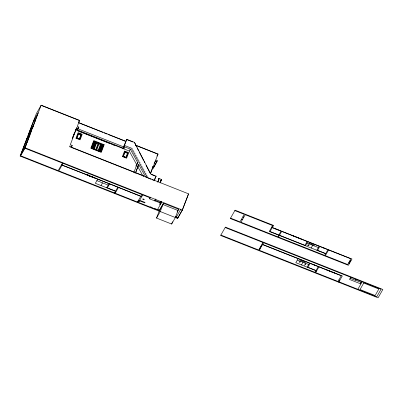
<?xml version="1.0" encoding="UTF-8"?>
<svg xmlns="http://www.w3.org/2000/svg" width="403" height="403" viewBox="0 0 403 403"><rect width="100%" height="100%" fill="white"/><g stroke="black" fill="none" stroke-linecap="round" stroke-linejoin="round"><path stroke-width="0.6" d="M159.523 211.273L20.15 156.087L36.401 113.535L41.171 105.183L79.587 120.396L77.265 126.477L78.837 127.096L77.185 130.401M161.225 201.213L160.55 202.976L154.697 200.86L149.654 198.865L150.228 197.863L24.684 148.153L31.182 131.131L26.89 138.647L20.387 155.669L58.173 170.63L62.47 163.114M33.852 120.411L28.049 135.609L32.346 128.094L38.144 112.895L33.852 120.411L35.519 121.071M28.724 134.128L33.585 125.786M29.525 132.693L29.651 131.695L33.948 124.179M31.132 131.771L27.142 138.748L20.644 155.77L24.936 148.254L26.507 144.143M20.15 156.087L24.921 147.735L41.171 105.183M26.956 142.969L28.522 138.864M28.971 137.69L30.089 134.753M72.666 137.564L74.49 132.723M78.373 128.315L76.802 127.691L70.303 144.712L72.192 145.458L71.25 147.508M77.885 128.769L77.421 129.983L123.142 148.087L123.605 146.873L77.885 128.769L78.837 127.096M75.986 138.184L78.106 132.637L82.232 134.27L80.111 139.821L75.996 138.169M81.008 134.919L79.487 138.889L81.008 134.919L78.509 133.952L77.003 137.902L79.497 138.874M78.943 139L79.698 139.302L81.542 134.557L78.419 133.338M94.06 141.262L91.405 148.133L94.06 141.262L103.511 145.004L100.957 151.689L91.506 147.951M98.488 150.939L93.748 149.105L96.302 142.415M100.418 144.536L98.181 150.39L96.7 149.805L98.942 143.952L100.407 144.556M98.468 150.974L101.022 144.284M89.063 175.899L96.176 178.655L96.292 178.413L86.847 174.675L86.731 174.912L89.093 175.849M100.851 151.876L103.511 145.004M91.426 176.836L89.108 175.779M104.196 144.717L101.264 152.394L90.811 148.254L93.743 140.576L104.191 144.732M154.314 180.801L156.127 176.151L150.777 174.031L134.506 142.4L126.764 139.332L123.368 147.291L124.441 145.412L132.189 148.48L131.721 149.694L133.171 150.269L132.708 151.483L134.154 152.057L133.69 153.271L135.141 153.845L134.678 155.059L136.123 155.634L135.66 156.853L137.106 157.422L136.642 158.641L138.093 159.215L137.63 160.429L139.075 161.004L138.612 162.218L140.063 162.792L139.594 164.006L141.045 164.58L140.582 165.799L142.027 166.368L141.564 167.588L143.015 168.162L142.551 169.376L143.997 169.95L143.533 171.164L144.979 171.738L144.516 172.952L145.967 173.527L145.503 174.746L146.949 175.315L146.485 176.534L147.936 177.108L147.634 177.894L146.168 177.315M122.905 148.506L123.978 146.627L126.764 139.332M122.431 156.576L124.552 151.029L128.708 152.672L126.587 158.223L122.441 156.56M124.598 157.079L126.174 157.704L128.018 152.959L124.87 151.714L123.026 156.455L124.074 156.873M123.444 156.293L124.965 152.324L127.484 153.321L125.968 157.291L123.454 156.278M123.978 146.627L130.275 149.12L137.67 162.56L135.947 166.137L136.899 164.464M137.67 162.56L133.892 172.454L135.463 173.078L138.738 164.505L145.679 177.124M135.569 172.701L138.476 165.089L137.524 166.761M138.36 200.533L137.619 201.883L138.471 202.427L157.361 209.908L161.82 201.963M138.385 200.548C141.352 199.903 136.652 204.412 139.398 200.739L144.778 202.875L145.035 202.422L139.68 200.306L142.763 194.911M150.485 173.24L153.14 166.107M150.465 173.91L158.057 154.027L135.725 145.186M157.311 160.732L153.266 168.212L157.311 160.732L155.739 160.107M154.45 179.637L155.084 177.98M149.654 198.865L150.324 197.117M158.963 178.469L158.535 179.325L158.963 178.469L161.613 179.516L160.193 182.413M157.719 182.055L158.847 178.771M157.8 182.096L159.039 178.846M160.067 182.997L161.492 179.819M161.18 180.373L161.296 180.065M154.697 200.86L155.462 198.931M155.231 200.87L155.825 199.319M160.046 202.774L160.641 201.223M157.361 209.908L157.523 209.479L159.815 210.386M161.472 201.797L160.414 204.563L159.784 204.311L160.837 201.56M156.52 218.058L159.699 209.726L163.422 203.213L178.539 209.197L175.355 217.524L171.633 224.043L156.52 218.058L160.243 211.54L163.422 203.213M171.633 224.043L172.529 221.7M175.275 216.507L176.418 216.96L176.534 216.658M160.243 211.54L177.592 218.431L182.403 209.767M182.126 210.497L188.559 193.848L69.538 146.717L69.835 145.926L71.724 146.672M177.592 218.431L182.363 210.079L188.559 193.848M29.303 132.607L33.6 125.091M30.517 131.156L31.132 130.083M32.054 128.471L32.975 126.859M78.691 121.963L79.587 120.396M75.905 129.257L76.802 127.691M75.114 131.081L76.031 129.479L72.192 138.743M72.192 145.458L71.235 147.13L134.441 172.157M62.143 165.034L63.1 163.366M81.542 134.557L78.323 133.509L76.676 137.897L79.698 139.302M98.68 143.317L96.126 150.007M86.806 174.781L62.047 165.2L58.803 170.882L137.524 202.054L140.768 196.372L96.252 178.519M88.806 175.265L87.325 174.68M97.632 179.29L95.34 183.3L115.495 191.279L114.538 192.951M101.007 185.546L102.533 182.871M123.847 148.878L124.92 146.999M124.87 151.714L128.018 152.959M106.674 187.788L108.966 183.778M109.596 184.03L107.4 187.869L115.59 191.113L117.782 187.269M136.592 164.439L129.202 150.999L130.275 149.12M134.506 142.4L136.672 147.05M126.174 157.704L123.132 156.273M115.167 193.198L118.411 187.521M137.932 165.915L138.738 164.505M142.979 176.051L143.216 175.632L135.609 172.62M156.863 156.117L158.057 154.027M154.082 163.411L155.271 161.321L156.848 161.946M152.41 167.517L153.2 166.127M141.181 196.332L142.133 194.659M155.346 177.527L156.127 176.151M160.716 180.277L160.555 180.564L161.034 180.403M161.306 179.743L160.928 179.733M150.435 207.162L150.198 207.58L150.475 206.85L152.223 207.545M155.896 199.55L155.417 200.382L160.233 202.291L160.711 201.455M159.784 204.311L160.55 202.976M159.2 211.041L162.923 204.528L178.035 210.512L177.103 212.139M177.914 210.285L178.539 209.197M176.418 216.96L180.826 209.142M262.958 242.5L258.661 250.016L220.874 235.055M259.693 248.888L261.602 245.548M272.085 227.196L272.851 225.861M262.63 244.419L263.824 242.334M307.162 241.498L304.97 245.336L279.46 235.236L281.657 231.398L319.131 246.233L316.839 250.243M298.119 258.676L295.827 262.685L315.982 270.665L315.025 272.337L259.29 250.268L262.534 244.591L309.454 263.164L307.162 267.174M305.504 245.754L307.791 241.745M307.403 244.984L308.109 245.674L309.444 243.331L314.426 245.306M298.976 261.648L299.625 262.121L300.567 260.474L305.61 262.469M301.494 264.932L303.021 262.257M311.171 247.996L312.698 245.326M304.557 265.522L305.439 263.985L305.817 264.439M349.063 263.104L350.499 260.6M338.716 282.231L342.298 275.964L262 244.173M350.716 277.254L349.477 279.425L360.902 283.949M355.753 279.249L355.184 280.251L350.142 278.256M360.272 283.697L361.516 281.526M357.849 289.294L362.146 281.778M304.728 264L305.439 263.985M308.109 245.674L309.136 245.669M299.625 262.121L300.311 262.177M41.705 105.601L78.862 120.316M127.272 139.791L132.748 141.957M78.394 122.482L125.691 141.211M78.771 122.839L103.047 132.451M104.206 132.909L107.102 134.058M108.261 134.516L125.645 141.398M135.851 145.438L157.331 153.946M75.608 129.776L129.202 150.999M77.215 130.617L81.497 132.315M82.061 132.537L84.328 133.438M84.957 133.685L104.211 141.312M104.795 141.539L109.898 143.559M111.661 144.259L114.492 145.382M75.391 129.947L75.769 130.098M93.959 141.448L103.405 145.186M94.166 142.229L95.647 142.818M101.249 145.035L102.73 145.619M94.095 142.41L95.576 143M101.183 145.216L102.659 145.805M94.025 142.597L95.506 143.181M101.113 145.402L102.594 145.987M93.954 142.778L95.435 143.362M101.042 145.584L102.523 146.168M93.889 142.959L95.365 143.544M100.972 145.765L102.453 146.349M93.818 143.141L95.299 143.73M100.901 145.946L102.382 146.531M93.748 143.322L95.229 143.911M100.831 146.128L102.312 146.717M93.677 143.508L95.158 144.093M100.765 146.314L102.241 146.899M93.607 143.69L95.088 144.274M100.695 146.496L102.176 147.08M93.541 143.871L95.017 144.455M100.624 146.677L102.105 147.261M93.471 144.052L94.947 144.642M100.554 146.858L102.035 147.443M93.4 144.234L94.881 144.823M100.483 147.04L101.964 147.629M93.33 144.42L94.811 145.004M100.412 147.226L101.894 147.81M76.58 138.068L77.366 138.375M93.259 144.601L94.74 145.186M100.347 147.407L101.823 147.992M93.189 144.783L94.67 145.367M100.276 147.589L101.758 148.173M93.123 144.964L94.599 145.554M100.206 147.77L101.687 148.354M93.053 145.145L94.534 145.735M100.135 147.951L101.616 148.541M92.982 145.332L94.463 145.916M100.065 148.138L101.546 148.722M92.912 145.513L94.393 146.098M99.999 148.319L101.475 148.903M92.841 145.695L94.322 146.279M99.929 148.5L101.41 149.085M92.771 145.876L94.252 146.465M99.858 148.682L101.339 149.266M92.705 146.057L94.181 146.647M99.788 148.863L101.269 149.453M92.635 146.244L94.116 146.828M99.717 149.05L101.198 149.634M92.564 146.425L94.045 147.009M99.647 149.231L101.128 149.815M92.494 146.606L93.975 147.191M99.581 149.412L101.057 149.997M92.423 146.788L93.904 147.377M99.511 149.594L100.992 150.178M92.358 146.969L93.834 147.558M99.44 149.775L100.921 150.364M92.287 147.155L93.763 147.74M99.37 149.961L100.851 150.546M92.216 147.337L93.698 147.921M99.299 150.143L100.78 150.727M92.146 147.518L93.627 148.103M99.229 150.324L100.71 150.908M92.075 147.7L93.556 148.289M99.163 150.505L100.639 151.09M91.874 148.319L93.294 148.883M98.962 151.125L100.377 151.689M151.18 174.449L154.853 175.904M158.565 179.275L159.059 179.471M234.843 210.608L244.294 214.346L239.997 221.862L230.551 218.124M272.534 225.735L273.163 225.987M148.198 178.121L151.034 179.244M152.168 179.693L154.435 180.589M271.773 227.07L272.403 227.322M275.879 229.005L278.241 229.942M292.094 235.428L301.545 239.165M322.324 247.397L325.473 248.646M242.858 216.854L243.805 217.227M307.031 243.08L318.365 247.568M350.026 260.414L350.968 260.786M241.427 219.358L242.374 219.731M348.595 262.917L349.537 263.295M26.89 138.647L27.142 138.748M24.921 147.735L182.363 210.079M225.171 227.539L381.036 289.258L376.745 296.774L338.958 281.813M355.275 280.08L361.038 282.362M61.513 164.787L141.811 196.578M91.944 176.897L93.834 177.647M312.652 264.328L315.801 265.577M325.246 269.315L334.692 273.058M261.285 245.427L261.915 245.674M96.866 180.63L108.2 185.118M297.354 260.016L308.688 264.504M338.873 279.934L339.815 280.312M115.303 191.611L115.933 191.863M315.791 271.002L316.42 271.249M259.376 248.767L260.006 249.014M137.69 201.702L138.632 202.074M154.556 208.467L159.215 210.316M175.537 216.774L177.869 217.701M114.633 192.785L115.263 193.032M315.121 272.171L315.75 272.418M338.107 281.274L339.054 281.647M143.216 175.632L143.71 176.524M137.665 166.384L142.682 175.512M137.242 148.158L138.667 150.934M139.242 152.042L143.523 160.369M144.093 161.477L144.662 162.585M146.088 165.361L150.369 173.688M94.237 142.047L92.005 147.881L93.486 148.47L95.718 142.632L94.237 142.047M96.579 143.015L94.342 148.868L95.828 149.437L98.06 143.604L96.579 143.015M101.319 144.853L99.093 150.687L100.574 151.276L102.8 145.438L101.319 144.853M142.979 198.921L142.783 199.273L144.042 199.772L144.244 199.42L142.979 198.921M225.408 227.121L220.637 235.473L378.079 297.817L382.85 289.465L225.408 227.121M235.085 210.19L230.315 218.542L348.394 265.3L351.97 259.033L272.307 227.488L273.501 225.403L235.085 210.19M245.236 214.723L240.944 222.239L277.783 236.828L278.735 235.156L269.29 231.418L272.63 225.569L245.236 214.723M272.211 227.655L270.015 231.498L278.831 234.989L281.027 231.146L272.211 227.655M279.365 235.407L278.413 237.075L324.702 255.406L325.654 253.734L279.365 235.407M310.083 263.416L307.887 267.26L316.073 270.499L318.269 266.655L310.083 263.416M319.76 246.485L317.564 250.323L325.75 253.568L327.946 249.724L319.76 246.485M318.899 266.907L315.655 272.584L338.011 281.44L341.255 275.758L318.899 266.907M328.576 249.976L325.332 255.653L347.688 264.504L350.932 258.827L328.576 249.976M363.748 283.027L360.025 289.54L375.138 295.525L378.86 289.011L363.748 283.027"/></g></svg>
